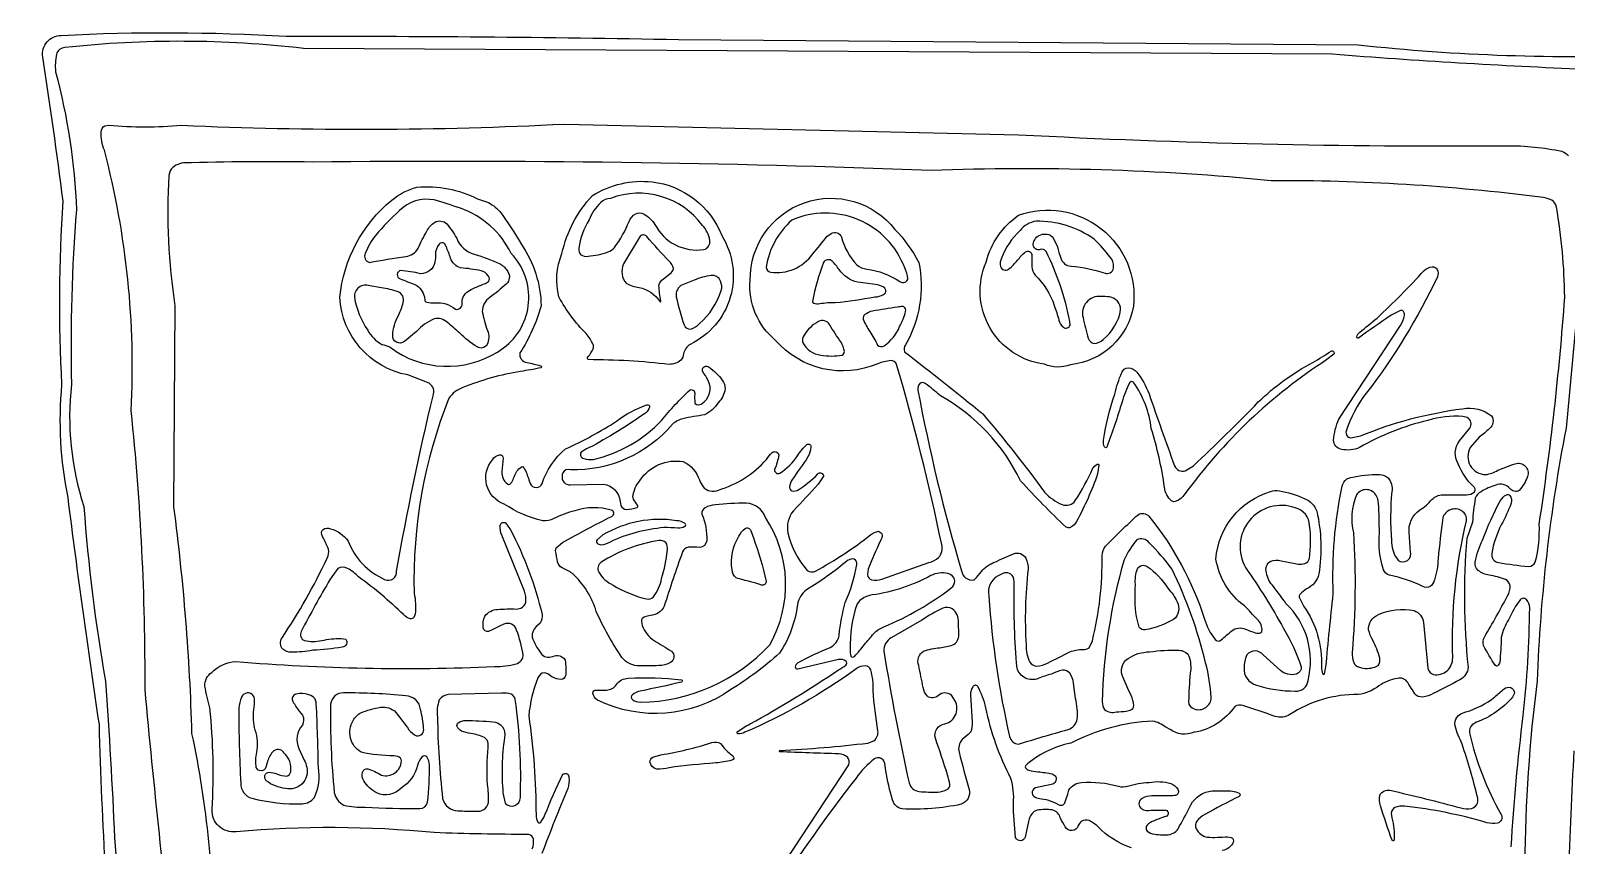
# Model space of a CAD drawing. Header units: metres. Extents: x 0.2 to 14.8, y 2.5 to 12.5.
# Drawn here: x 8.252 to 11.921, y 10.288 to 12.234 of the extents above; entities that cross this region are included whole.
import ezdxf

# ---------------------------------------------------------------- set-up
doc = ezdxf.new("R2010")
doc.units = ezdxf.units.M

msp = doc.modelspace()

# ---------------------------------------------------------------- linework, layer by layer
at = {"layer": 'Layer 1', "color": 0}
for points in [[(7.64775, 8.20682, -0.0281), (8.25827, 8.45626, 0.0629), (8.53448, 8.57291, 0.3517), (8.53519, 8.58207, -0.0862), (8.52431, 8.60274, -0.0782), (8.51548, 8.74291, -0.0188), (8.49056, 9.47209, 0.006), (8.45508, 9.86791, -0.0135), (8.41577, 10.57622, -0.0059), (8.341, 11.11849, -0.0736), (8.32633, 11.38847, -0.0302), (8.32919, 11.82634, 0.0076), (8.28037, 12.17114, -0.4575), (8.32464, 12.22289, -0.0273), (8.86227, 12.2208, -0.0054), (9.79942, 12.21287), (11.42325, 12.2002, 0.0367), (12.13267, 12.17603, -0.2444)], [(11.96583, 12.14141, -0.0091), (11.36192, 12.17755), (8.90358, 12.19159), (8.90358, 12.19159, 0.0557), (8.33358, 12.1938, 0.3167), (8.31319, 12.1778, 0.077), (8.31108, 12.13609, -0.0556), (8.36094, 11.8062, 0.0263), (8.34921, 11.38874, 0.1085), (8.37892, 11.0973, 0.0272), (8.43052, 10.68039, -0.0062), (8.45204, 10.30545), (8.48706, 9.86893, -0.0334), (8.51952, 9.11791, -0.0214), (8.55004, 8.59995, -0.0394), (8.55431, 8.55734, -0.2612), (8.53752, 8.53576, -0.0416), (8.09133, 8.36395)], [(11.36171, 8.34778, -0.0155), (10.42439, 8.44026, 0.0249), (9.40356, 8.54239, 0.0283), (8.7791, 8.60737, 0.0176), (8.72596, 8.59997, -0.1747), (8.70352, 8.60557, -0.0445), (8.67085, 8.63649, -0.1456), (8.65814, 8.65978, -0.0299), (8.65996, 8.70387, -0.0056), (8.60583, 9.26382, -0.0175), (8.59762, 9.97191, -0.0062), (8.52487, 10.65989, 0.0269), (8.49179, 11.32624, 0.0771), (8.42771, 11.9483, -0.1062), (8.42006, 11.99209, -0.269), (8.42842, 12.00664), (8.43779, 12.0082, 0.0451), (8.61192, 12.00805, 0.0239), (9.52812, 12.01105), (10.61192, 11.98551, 0.0152), (11.77858, 11.9593, -0.0531), (11.91033, 11.94587, -0.1514), (11.92589, 11.93499, -0.0868)], [(11.78942, 10.28457, -0.0173), (11.81798, 10.59789, 0.0234), (11.83339, 10.85559, 0.1627), (11.82594, 10.8748, 0.4459), (11.81079, 10.87449, 0.0545), (11.7826, 10.82668, 0.0775), (11.76537, 10.78451, -0.0176), (11.76189, 10.72526, -0.1753), (11.75644, 10.71672, -0.3842), (11.75133, 10.71714, -0.0232), (11.72308, 10.76484, -0.1951), (11.72508, 10.78543, 0.014), (11.78048, 10.88397, 0.1392), (11.78658, 10.90814, 0.2495), (11.77589, 10.9228, 0.057), (11.73625, 10.93299, -0.1356), (11.71033, 10.94474, -0.2605), (11.70289, 10.96459, -0.0691), (11.72062, 11.01684, -0.0327), (11.76356, 11.11176, -0.1374), (11.77767, 11.12497, -0.3531), (11.78583, 11.1233, -0.2759), (11.78881, 11.10509, -0.043), (11.76546, 11.0533, 0.077), (11.74269, 10.98501, 0.4061), (11.75867, 10.96359, 0.018), (11.83058, 10.95395, 0.3031), (11.84667, 10.96462, 0.0754), (11.85608, 11.05547, 0.0197), (11.91712, 11.59707, 0.0383), (11.89739, 11.8127, 0.2151), (11.88612, 11.82889, 0.0901), (11.85931, 11.83609, 0.0329), (11.21573, 11.87555), (11.21573, 11.87555, 0.0338), (10.40358, 11.89993, 0.0122), (8.92442, 11.92014, 0.0112), (8.61679, 11.91797, 0.2318), (8.58471, 11.89945), (8.58171, 11.88826, 0.0528), (8.59639, 11.57634), (8.59302, 11.09643, -0.0256), (8.63623, 10.55487, -0.0552), (8.6885, 10.03478, 0.0072)], [(10.01887, 10.19434), (10.20625, 10.48041, 0.3226), (10.20302, 10.49862, 0.1646), (10.18294, 10.50643, -0.0066), (10.04175, 10.51155, -0.3762), (10.04051, 10.51297, -0.3762), (10.04175, 10.51439, 0.0176), (10.252, 10.53222), (10.26654, 10.53764, 0.2591), (10.276, 10.56157, -0.024), (10.26454, 10.65774, 0.0812), (10.25875, 10.70701, 0.3301), (10.24577, 10.71682, 0.13), (10.2241, 10.70976, -0.0569), (9.95771, 10.55784, -0.1372), (9.94117, 10.55453, -0.268), (9.93963, 10.55714, -0.2686), (9.94114, 10.55978, -0.0488), (9.97046, 10.57799, 0.025), (10.18162, 10.70726, 0.0488), (10.19925, 10.71851, 0.4342), (10.19937, 10.72809, 0.2038), (10.18196, 10.73143), (10.08494, 10.70841, -0.4817), (10.07921, 10.7132, -0.2398), (10.08527, 10.72449, -0.026), (10.162, 10.76053, 0.2561), (10.18312, 10.79016, -0.0399), (10.19806, 10.86826, 0.0596), (10.22562, 10.95839, 0.301), (10.21962, 10.97141, 0.222), (10.20339, 10.96799, -0.0363), (10.10567, 10.89816, 0.2028), (10.08356, 10.86249, -0.1163), (10.04071, 10.74655, -0.047), (9.92473, 10.66018, -0.2761), (9.60617, 10.63491, -0.182), (9.59464, 10.65093, -0.4541), (9.60387, 10.65866, 0.0355), (9.62714, 10.65864, 0.2175), (9.65156, 10.67176, -0.2552), (9.67962, 10.68699, -0.0395), (9.80696, 10.68345, -0.3328), (9.80905, 10.68068, -0.3335), (9.80696, 10.67789, -0.0146), (9.70789, 10.65651, 0.1482), (9.68942, 10.64728, 0.4725), (9.68942, 10.63582, 0.1262), (9.70785, 10.62964, 0.2049), (10.01817, 10.76759), (10.01817, 10.76759, 0.2802), (10.00752, 11.07116, 0.2984), (9.96144, 11.10549, 0.0233), (9.88754, 11.10126, 0.1138), (9.86285, 11.0942, 0.2674), (9.85523, 11.07903, -0.1152), (9.86687, 11.01532, -0.3628), (9.85027, 10.9997, 0.0246), (9.82254, 11.00045, 0.2055), (9.80919, 10.98893, 0.012), (9.76544, 10.85909, -0.2725), (9.73239, 10.83697, 0.0597), (9.71904, 10.83355, 0.3322), (9.71071, 10.8227), (9.71267, 10.81312, 0.1493), (9.741, 10.77695, -0.0219), (9.7826, 10.75153, -0.5192), (9.78033, 10.72474, -0.1392), (9.75271, 10.7173, -0.0224), (9.70077, 10.71684, -0.1961), (9.66448, 10.73622, -0.0394), (9.60283, 10.84616, 0.1353), (9.54629, 10.93709, 0.0374), (9.52154, 10.95066, -0.1839), (9.51054, 10.96528, -0.0173), (9.50596, 10.99124), (9.50698, 10.99866), (9.52194, 11.01122, -0.0096), (9.64006, 11.07378, 0.3191), (9.64504, 11.0814, 0.3191), (9.63948, 11.08862, 0.1497), (9.55192, 11.08703, 0.0646), (9.50152, 11.06828, -0.1526), (9.47498, 11.06307, -0.0933), (9.38314, 11.10318, -0.5311), (9.35539, 11.20914, -0.2007), (9.37171, 11.22051, -0.4819), (9.38027, 11.21291, 0.0083), (9.37764, 11.18053, 0.2522), (9.39077, 11.15107, 0.3457), (9.39658, 11.15101, 0.1395), (9.40442, 11.16157, -0.0941), (9.41785, 11.18728), (9.42573, 11.19264, -0.2795), (9.43012, 11.18997, -0.0429), (9.44208, 11.16097), (9.44512, 11.15205, 0.302), (9.45941, 11.14259, 0.3021), (9.47367, 11.15212, -0.1366), (9.52948, 11.23487, 0.037), (9.65173, 11.30122, -0.0789), (9.72346, 11.34005, -0.5465), (9.73039, 11.33489, -0.1733), (9.72031, 11.32064, -0.0344), (9.58483, 11.23714, 0.0739), (9.56669, 11.2267, 0.5194), (9.57302, 11.21199, 0.1104), (9.59671, 11.20957, 0.1461), (9.75877, 11.3028, -0.037), (9.82733, 11.37612, -0.2728), (9.83576, 11.37426, -0.2726), (9.83823, 11.36599, 0.0157), (9.83831, 11.34484, 0.1903), (9.83904, 11.34318, 0.3008), (9.85381, 11.34209, 0.4079), (9.86973, 11.40016, 0.0251), (9.85704, 11.42022, -0.3466), (9.86099, 11.43129, -0.3466), (9.87269, 11.43003, -0.0641), (9.90423, 11.39928, -0.163), (9.91064, 11.37834, -0.1654), (9.89431, 11.34518, -0.1425), (9.8615, 11.31637, 0.0143), (9.81017, 11.30693, 0.1382), (9.78506, 11.29368, -0.2271), (9.54106, 11.18487, 0.37), (9.52273, 11.17739, 0.1048), (9.52148, 11.16184), (9.52525, 11.15512, 0.1952), (9.54181, 11.1488), (9.62037, 11.15028, -0.3617), (9.66004, 11.10928), (9.66137, 11.09968, 0.258), (9.67502, 11.0902, 0.0838), (9.70039, 11.09489, 0.4791), (9.70142, 11.10041, -0.0404), (9.692, 11.11487, -0.1204), (9.69052, 11.12055, -0.1587), (9.70783, 11.15982, -0.3004), (9.811, 11.20443, -0.2082), (9.84929, 11.16064, 0.0245), (9.85814, 11.14401, 0.3205), (9.89485, 11.13659, 0.1406), (10.00956, 11.20962, -0.0691), (10.02337, 11.22614, -0.2735), (10.0332, 11.22773, -0.2736), (10.03933, 11.21987), (10.03796, 11.21122, 0.0422), (10.03294, 11.19451), (10.02927, 11.18564, 0.2852), (10.03262, 11.17748, 0.2848), (10.04139, 11.17684, 0.108), (10.08375, 11.21857, -0.0532), (10.10669, 11.24595, -0.2818), (10.11351, 11.24518, -0.2817), (10.11594, 11.23876, -0.1177), (10.10875, 11.21578, -0.0099), (10.07154, 11.16224, 0.1465), (10.06504, 11.14276, 0.4121), (10.07392, 11.13428), (10.08283, 11.13555, 0.0714), (10.13219, 11.17499, -0.3177), (10.14098, 11.17702, -0.3177), (10.14583, 11.16941), (10.13354, 11.15037, -0.0063), (10.074, 11.08691, 0.2256), (10.06094, 11.03466, 0.1244), (10.10689, 10.94445, 0.2813), (10.12689, 10.94309, 0.0415), (10.25852, 11.02982, -0.1238), (10.27752, 11.03807, -0.524), (10.28442, 11.02034, 0.0157), (10.25756, 10.95957, 0.1214), (10.25144, 10.93447, 0.325), (10.26102, 10.92232, 0.1362), (10.28519, 10.92399), (10.39794, 10.96341, 0.1098), (10.42094, 10.97505, 0.2473), (10.42848, 11.00666, 0.0195), (10.32069, 11.43666, 0.3392), (10.30639, 11.44584, 0.0577), (10.27589, 11.43843, -0.3281), (10.03085, 11.49503, -0.2491), (9.97096, 11.63828, -0.3221), (10.10024, 11.82289, -0.3221), (10.31644, 11.75922, -0.0731), (10.3735, 11.68059, -0.1838), (10.34171, 11.4837, 0.2053), (10.33933, 11.46695, -0.0087), (10.52644, 11.31847, -0.0188), (10.67419, 11.13122, 0.1056), (10.71604, 11.10205, 0.3501), (10.74762, 11.11147, 0.0349), (10.7891, 11.18747, -0.1415), (10.7995, 11.19809, -0.5089), (10.80412, 11.19599), (10.801, 11.17493, -0.038), (10.75069, 11.06162, -0.1412), (10.73633, 11.04747, -0.2803), (10.72558, 11.04797, -0.0182), (10.617, 11.15845, 0.1541), (10.42531, 11.36151, 0.0274), (10.38892, 11.39147, 0.3131), (10.37664, 11.39155, 0.2178), (10.37152, 11.37551, 0.0265), (10.47575, 10.94393, 0.4128), (10.50464, 10.92176, 0.1442), (10.50758, 10.92345, 0.0197), (10.5236, 10.94172, -0.1564), (10.55554, 10.96432, -0.0091), (10.60019, 10.98434, -0.3811), (10.62921, 10.97397, -0.1293), (10.63469, 10.94732, 0.0434), (10.63012, 10.76664, 0.1316), (10.63923, 10.72541, 0.2461), (10.65567, 10.71603, 0.1264), (10.68142, 10.72334, 0.0086), (10.73494, 10.75024, -0.0927), (10.76508, 10.75553, 0.1367), (10.781, 10.75951), (10.78837, 10.77668, 0.0648), (10.81162, 10.98032, -0.1421), (10.81975, 11.00247, -0.0124), (10.89748, 11.07774, -0.3769), (10.92346, 11.07397, -0.0934), (11.05627, 10.82816, 0.0797), (11.08146, 10.77922, 0.406), (11.09629, 10.77872, -0.0167), (11.12133, 10.80018, -0.2749), (11.15433, 10.80453, 0.0236), (11.17389, 10.79695, 0.1294), (11.18881, 10.79476, 0.3354), (11.19348, 10.79914, 0.252), (11.18275, 10.82745, 0.0071), (11.15185, 10.85966, -0.196), (11.08369, 10.97178, -0.3133), (11.21423, 11.13274, -0.1882), (11.23539, 11.13487, -0.0626), (11.29473, 11.11674, -0.2086), (11.32462, 11.08607, -0.0954), (11.3295, 10.93609, -0.2473), (11.30002, 10.90066, 0.0688), (11.28429, 10.88726, 0.2177), (11.28227, 10.88072), (11.29358, 10.85872, -0.1645), (11.33567, 10.7143, 0.0871), (11.33852, 10.6977, 0.2859), (11.34094, 10.69619, 0.2859), (11.34335, 10.6977), (11.34658, 10.7143, -0.0052), (11.36396, 10.88839, -0.0601), (11.38487, 11.14582, -0.1495), (11.39639, 11.16303), (11.40589, 11.16693, -0.0467), (11.4746, 11.17405, -0.1624), (11.49512, 11.16568, -0.2195), (11.50387, 11.13289, 0.0428), (11.50325, 11.01559, 0.1407), (11.51473, 10.97428, 0.3512), (11.53597, 10.96572, 0.3512), (11.54896, 10.98459, -0.0088), (11.54558, 11.03284, -0.2832), (11.57081, 11.08899, 0.087), (11.59975, 11.11414, -0.2066), (11.62554, 11.12491, 0.0075), (11.68269, 11.12528, 0.1576), (11.70089, 11.13172, 0.4188), (11.70002, 11.14412, -0.1117), (11.66217, 11.19957, -0.2997), (11.66525, 11.25395), (11.69002, 11.28447, 0.468), (11.68423, 11.30964), (11.67352, 11.31234, 0.0899), (11.59021, 11.30291, 0.0745), (11.42679, 11.23795, -0.1503), (11.38346, 11.23374, -0.3574), (11.36464, 11.25595, -0.0888), (11.3776, 11.30599), (11.52462, 11.52957, 0.1059), (11.53389, 11.55364, 0.4373), (11.52631, 11.56595), (11.502, 11.55416, 0.0059), (11.42417, 11.49968, -0.2888), (11.42125, 11.49993, -0.2892), (11.42023, 11.50268, -0.1757), (11.42717, 11.51387, 0.014), (11.46858, 11.54757, 0.0221), (11.58085, 11.66091, -0.1646), (11.60037, 11.66972, -0.29), (11.61248, 11.6637, -0.1856), (11.61277, 11.64603, -0.054), (11.44273, 11.3677, 0.0906), (11.39462, 11.2772, 0.4514), (11.4056, 11.26139), (11.42889, 11.26603, -0.065), (11.67287, 11.33087, -0.224), (11.74214, 11.31351, -0.3987), (11.73692, 11.28355, -0.0272), (11.71296, 11.26266), (11.69129, 11.23797, 0.5689), (11.72817, 11.17343, 0.0922), (11.75723, 11.1837, -0.0238), (11.79831, 11.19943, -0.2904), (11.82289, 11.19376, -0.2905), (11.82823, 11.16909, -0.0892), (11.8085, 11.13572, -0.4021), (11.78583, 11.14064, 0.3025), (11.75233, 11.14841, 0.07), (11.71754, 11.1327, 0.2016), (11.70333, 11.11684, 0.0259), (11.69671, 11.05991), (11.68275, 11.02089, 0.0454), (11.68612, 10.7137, -0.2653), (11.66635, 10.68301, -0.0089), (11.60308, 10.65093, -0.1022), (11.57729, 10.64205, -0.2347), (11.55887, 10.64959), (11.55325, 10.65916, -0.0269), (11.54194, 10.67643, 0.3485), (11.51731, 10.68655, 0.1151), (11.47317, 10.66905, -0.1388), (11.42364, 10.64824, 0.1491), (11.26029, 10.60014, -0.2261), (11.22523, 10.59568, 0.0082), (11.14777, 10.62195, 0.2139), (11.12921, 10.61999, -0.2072), (11.03129, 10.5578, -0.2518), (10.9741, 10.56414), (10.96379, 10.5702, 0.1079), (10.93267, 10.58476, 0.1053), (10.73662, 10.53182, 0.1351), (10.62862, 10.47789, 0.3454), (10.62856, 10.47287, 0.1652), (10.63654, 10.46751, 0.0468), (10.65825, 10.4637, -0.0255), (10.69256, 10.45837), (10.69944, 10.45418, -0.4779), (10.69373, 10.43416), (10.65212, 10.42526, 0.2885), (10.64419, 10.41224, 0.2908), (10.65525, 10.40153), (10.66687, 10.39926, -0.0926), (10.70967, 10.38399, 0.4298), (10.72354, 10.39184, -0.0418), (10.72996, 10.40991), (10.73221, 10.41999, -0.2461), (10.7626, 10.4378, -0.0912), (10.85069, 10.42901, 0.1405), (10.8726, 10.42932, -0.0634), (10.92383, 10.43803, -0.1228), (10.9756, 10.43528, -0.1953), (10.99229, 10.42174, -0.5423), (10.98683, 10.40691, -0.0445), (10.97396, 10.40601, 0.0122), (10.9306, 10.40591, 0.136), (10.90729, 10.40007, 0.2702), (10.89942, 10.38705, 0.3833), (10.91675, 10.37118, -0.0073), (10.96414, 10.37178, -0.3357), (10.96959, 10.36417, -0.3358), (10.96373, 10.35687, 0.0086), (10.93587, 10.34672, 0.1135), (10.91919, 10.33614, 0.3798), (10.91927, 10.32201, 0.1818), (10.93739, 10.31468, 0.0718), (10.974, 10.31372, 0.2485), (10.99679, 10.33407, 0.0066), (11.02396, 10.38441, -0.2724), (11.07492, 10.41768, 0.0179), (11.10596, 10.41824, -0.1135), (11.13931, 10.4127, -0.2722), (11.14147, 10.40864, -0.2726), (11.13896, 10.40478, 0.0099), (11.05717, 10.36116, 0.1236), (11.03792, 10.34564, 0.2609), (11.03635, 10.32745, 0.2264), (11.06292, 10.30718, 0.0316), (11.11156, 10.30839), (11.11994, 10.3068, -0.4126), (11.12489, 10.29537, -0.2621), (11.09864, 10.27526, -0.0126)], [(11.94721, 11.5767), (11.9201, 11.28439, 0.0381), (11.85098, 10.68041, 0.029), (11.82127, 10.24259, -0.0119), (11.79333, 9.88914, 0.0065), (11.78339, 9.45128, 0.0482), (11.75675, 8.64589, 0.419), (11.80508, 8.60693), (11.9011, 8.60993, 0.0872), (11.92869, 8.61522, 0.1953)], [(9.45025, 10.27957, 0.1371), (9.45275, 10.30289, 0.2965), (9.44202, 10.31384, -0.0087), (9.21608, 10.31809, 0.0462), (8.74289, 10.32039, -0.4719), (8.68519, 10.37362, 0.0402), (8.67981, 10.61632, -0.0303), (8.66806, 10.66799, -0.2743), (8.68442, 10.70109, -0.178), (8.74133, 10.72705), (8.74133, 10.72705, 0.0319), (9.36023, 10.71484, 0.0656), (9.41123, 10.72124, 0.3458), (9.42846, 10.74391, 0.0468), (9.41267, 10.80218, 0.4305), (9.38248, 10.81657), (9.37217, 10.81124, -0.0075), (9.34569, 10.79882, -0.413), (9.33306, 10.80745, -0.1419), (9.33706, 10.83549, -0.2186), (9.36721, 10.85159, -0.0229), (9.41173, 10.85239), (9.42239, 10.85443, 0.2521), (9.43452, 10.86907, 0.126), (9.43142, 10.89524), (9.37719, 11.02862, -0.1276), (9.37358, 11.05174, -0.284), (9.3785, 11.05883, -0.2842), (9.38704, 11.05759), (9.39814, 11.04151, -0.0629), (9.47348, 10.83926, -0.1628), (9.46935, 10.81859), (9.46267, 10.81278, 0.251), (9.44964, 10.78539, 0.0775), (9.47048, 10.74718, 0.3701), (9.49887, 10.7392, -0.4077), (9.52864, 10.73024, -0.0744), (9.52942, 10.69247, -0.3432), (9.52006, 10.68432, -0.163), (9.49692, 10.69068), (9.48723, 10.69724, 0.3128), (9.46944, 10.69645), (9.4631, 10.68793, 0.0695), (9.44181, 10.59722, -0.0353), (9.45902, 10.36001, 0.0936), (9.46342, 10.34301, 0.4999), (9.47044, 10.34316, 0.0494), (9.48039, 10.3607, -0.0215), (9.52352, 10.45762, -0.2885), (9.53311, 10.45823, -0.2888), (9.53781, 10.44982, -0.1167), (9.53469, 10.42376, 0.0067), (9.47325, 10.26847, 0.3721)], [(10.88192, 10.28178, -0.124), (10.80167, 10.33276, 0.0558), (10.78044, 10.34697, 0.2525), (10.76202, 10.34499, 0.1141), (10.75469, 10.33487, -0.2982), (10.74013, 10.32307, -0.2983), (10.7235, 10.33172, 0.0185), (10.71185, 10.35266, 0.3054), (10.69264, 10.37224, 0.0718), (10.65667, 10.37189), (10.64946, 10.36868, 0.1798), (10.63575, 10.34464), (10.62804, 10.30755, -0.3196), (10.61693, 10.29885, -0.3196), (10.60506, 10.30651, -0.0297), (10.59992, 10.38895, 0.0932), (10.59369, 10.44745, -0.0684), (10.53398, 10.61664, 0.0749), (10.51435, 10.66755, 0.5189), (10.50267, 10.6667, 0.1517), (10.49729, 10.64726), (10.50087, 10.58203, -0.1173), (10.49764, 10.55905), (10.4916, 10.55253), (10.47735, 10.54051, 0.251), (10.46983, 10.50999, 0.0069), (10.49385, 10.42159, -0.4004), (10.47467, 10.38589, -0.0639), (10.33356, 10.37482, -0.2812), (10.311, 10.39639, -0.0316), (10.29467, 10.46618, 0.0813), (10.29042, 10.48932, 0.4246), (10.26821, 10.49439, 0.0911), (10.22379, 10.44789, 0.028), (10.02904, 10.17126, 0.0414)], [(11.951, 8.70107, 0.0624), (11.84062, 9.03534, -0.1296), (11.81225, 9.10505, -0.4389), (11.8331, 9.13137, 0.017), (11.88212, 9.1312, 0.2045), (11.89831, 9.14089, 0.1385), (11.903, 9.16397, -0.0681), (11.90335, 9.55605, -0.0072), (11.92198, 9.90866, -0.0142), (11.93985, 10.51359, 0.0101)]]:
    msp.add_lwpolyline(points, format="xyb", dxfattribs=at)
for points in [[(8.99023, 11.59703, -0.1976), (9.11425, 11.82893, -0.1119), (9.17454, 11.86018, -0.1403), (9.31933, 11.83197), (9.34075, 11.82553, -0.1115), (9.37246, 11.80166, -0.0279), (9.42442, 11.72295, -0.1467), (9.47125, 11.57653, -0.0751), (9.42077, 11.46451, 0.4634), (9.43752, 11.44116, -0.0156), (9.46954, 11.43366, -0.3105), (9.47186, 11.43169, -0.3107), (9.47085, 11.42882, -0.0285), (9.42177, 11.42016, 0.0543), (9.28417, 11.38118, 0.176), (9.25098, 11.35601, 0.1024), (9.16794, 10.89045, -0.0677), (9.17067, 10.84014), (9.16704, 10.83212, -0.3079), (9.15867, 10.8293, -0.1321), (9.14221, 10.83905, 0.0359), (9.03517, 10.92909, 0.0556), (9.00894, 10.94955, 0.27), (8.98579, 10.94882), (8.96704, 10.92357, 0.0119), (8.89787, 10.7987, 0.4299), (8.90583, 10.77697, 0.1118), (8.947, 10.77699, -0.0562), (8.99348, 10.7823), (9.00442, 10.78039, -0.2778), (9.00586, 10.76808, -0.2781), (8.99562, 10.76105, -0.0198), (8.92558, 10.7537, -0.0384), (8.87431, 10.74907, -0.1675), (8.85419, 10.75618, -0.3531), (8.85223, 10.78341, 0.0361), (8.96023, 10.97409, 0.148), (8.96331, 10.99505, 0.0168), (8.94694, 11.03014, -0.3238), (8.95048, 11.04262, -0.2011), (8.96777, 11.04428, -0.1671), (9.01031, 11.01478, 0.2021), (9.09739, 10.9232, 0.2774), (9.11763, 10.92454, 0.2774), (9.12594, 10.94303, -0.0154), (9.2131, 11.36193, 0.3529), (9.20396, 11.3918), (9.15252, 11.41149, -0.3469), (8.99023, 11.59703)], [(9.90287, 11.74432, -0.448), (9.82742, 11.48464, 0.2034), (9.81144, 11.46187, -0.1615), (9.80521, 11.44666, -0.1728), (9.77758, 11.43676, 0.0265), (9.58392, 11.44814, -0.3597), (9.58192, 11.45051, -0.1904), (9.58385, 11.45559, 0.0905), (9.59531, 11.47382, 0.1914), (9.59533, 11.48428, 0.0761), (9.57887, 11.51022, -0.0711), (9.51364, 11.59782, -0.1603), (9.52112, 11.70164, -0.1348), (9.59394, 11.84014, -0.1679), (9.73625, 11.87289, -0.2777), (9.90287, 11.74432)], [(9.39981, 11.70189, 0.1968), (9.27852, 11.80995, 0.0129), (9.2155, 11.82955, 0.2539), (9.13283, 11.80412, 0.0328), (9.07608, 11.74545, 0.0704), (9.05121, 11.70234, 0.4618), (9.06087, 11.68014, -0.0144), (9.14779, 11.69443, 0.2382), (9.1776, 11.71434, -0.0323), (9.19829, 11.75537, -0.1384), (9.21664, 11.77593, -0.3548), (9.24608, 11.7722, -0.0517), (9.2695, 11.73807, 0.2388), (9.31121, 11.70005, -0.0356), (9.37323, 11.67726, -0.1117), (9.39144, 11.65876, -0.3667), (9.38802, 11.62857, -0.0232), (9.34852, 11.59655, 0.2444), (9.3305, 11.56334, 0.0346), (9.34294, 11.5177, -0.213), (9.342, 11.48428, -0.4314), (9.31827, 11.47864, -0.0647), (9.27704, 11.51149, 0.0113), (9.24752, 11.53672, 0.2617), (9.21539, 11.54543, 0.0996), (9.17346, 11.51572), (9.14446, 11.49164, -0.3042), (9.12567, 11.48957, -0.3041), (9.11662, 11.50616, -0.1134), (9.13027, 11.55366, 0.0379), (9.14194, 11.5847, 0.3765), (9.12939, 11.61018, 0.0533), (9.08964, 11.6198), (9.06183, 11.6243, 0.5532), (9.02529, 11.59701, 0.1095), (9.05683, 11.51862, 0.1425), (9.09079, 11.48441, -0.1496), (9.1246, 11.4673, 0.3057), (9.38171, 11.47603, 0.4484), (9.39981, 11.70189)], [(9.63698, 11.83349, 0.1878), (9.6135, 11.82297, 0.1119), (9.58608, 11.78232, 0.1057), (9.56127, 11.71447, 0.2415), (9.56619, 11.69864, 0.1931), (9.58337, 11.6952, 0.0647), (9.63121, 11.70557, 0.1307), (9.64623, 11.71595, 0.0712), (9.68137, 11.77845, -0.1547), (9.69721, 11.79666, -0.2149), (9.71617, 11.79647, -0.1153), (9.74294, 11.77134, 0.3203), (9.86023, 11.71109, 0.3685), (9.87454, 11.73301, 0.1457), (9.85652, 11.76899, 0.3354), (9.63698, 11.83349)], [(10.06992, 11.78124, 0.1692), (10.00892, 11.66941, 0.3567), (10.01925, 11.65701, 0.2768), (10.12, 11.70012, 0.0144), (10.154, 11.74251), (10.16423, 11.7498, -0.4434), (10.18902, 11.74084, 0.1247), (10.22556, 11.67443, 0.1499), (10.24964, 11.66455, -0.1117), (10.32871, 11.63484, 0.5649), (10.34733, 11.64157, 0.1206), (10.34014, 11.66712, 0.4299), (10.06992, 11.78124)], [(10.61187, 11.79297, -0.5563), (10.88656, 11.57618, -0.3375), (10.73596, 11.43601, -0.2038), (10.67381, 11.43732, -0.4994), (10.53477, 11.68124, -0.1813), (10.61187, 11.79297)], [(10.7926, 11.73618, 0.1538), (10.65389, 11.77905, 0.1848), (10.6155, 11.75647, 0.1078), (10.57106, 11.69051, 0.1634), (10.56898, 11.67037, 0.5315), (10.58792, 11.66455, 0.0544), (10.60023, 11.67501, 0.0135), (10.61842, 11.69634, -0.053), (10.62879, 11.70564, -0.5536), (10.64396, 11.69893), (10.64344, 11.68937, -0.0301), (10.64379, 11.67022, 0.1961), (10.65162, 11.6502, -0.1231), (10.69721, 11.57739, -0.0203), (10.70858, 11.54249, 0.17), (10.71929, 11.52537, 0.5147), (10.7351, 11.53041), (10.73475, 11.53914, 0.0668), (10.67796, 11.70645, 0.3272), (10.66398, 11.71122, -0.4978), (10.64683, 11.72347, -0.2816), (10.66509, 11.74653, -0.2816), (10.69394, 11.74078), (10.70477, 11.71751, 0.0207), (10.713, 11.69084, 0.333), (10.73756, 11.67151, -0.0579), (10.82125, 11.65401, 0.4742), (10.83914, 11.66984, 0.1889), (10.83083, 11.69309, 0.0402), (10.7926, 11.73618)], [(9.66837, 11.67676, 0.3125), (9.67552, 11.62976, 0.0807), (9.70542, 11.62068, -0.1948), (9.75554, 11.58655, 0.4681), (9.75675, 11.58647, 0.2274), (9.75744, 11.58855, -0.03), (9.7526, 11.62489, -0.1986), (9.76392, 11.64124), (9.77887, 11.65332, 0.2436), (9.7875, 11.66578, 0.1668), (9.77708, 11.68372, -0.0216), (9.72408, 11.7423, 0.4328), (9.70773, 11.74307), (9.66837, 11.67676)], [(9.18339, 11.65345), (9.17079, 11.65626), (9.13606, 11.66141, 0.3275), (9.12757, 11.6519, 0.3275), (9.13408, 11.64095, -0.0119), (9.16975, 11.62728, -0.2337), (9.19246, 11.5978), (9.19379, 11.58876, 0.2382), (9.19842, 11.58505, 0.0719), (9.21708, 11.58384, -0.198), (9.26669, 11.56847, 0.5458), (9.28242, 11.58505, -0.2745), (9.29975, 11.61357, -0.022), (9.33798, 11.63026), (9.34521, 11.63474, 0.3552), (9.34492, 11.64859, 0.1576), (9.32829, 11.66064, 0.0204), (9.27883, 11.66762, -0.2436), (9.25502, 11.69026, 0.0134), (9.24429, 11.71868), (9.24039, 11.72568, 0.3853), (9.22764, 11.72389, 0.1879), (9.21885, 11.69916, -0.0349), (9.2175, 11.68126, -0.3651), (9.18339, 11.65345)], [(10.17377, 11.5843, 0.0151), (10.26862, 11.59784, 0.103), (10.28937, 11.60384, 0.3149), (10.29523, 11.61397), (10.29219, 11.61912, 0.1361), (10.27546, 11.62647), (10.2276, 11.63324, -0.1834), (10.18321, 11.66322, 0.0405), (10.16692, 11.68349, 0.4689), (10.14585, 11.68026, 0.0419), (10.11979, 11.58703, 0.3686), (10.12258, 11.5828, 0.114), (10.13721, 11.58203, -0.0595), (10.17377, 11.5843)], [(9.84944, 11.53426, 0.1406), (9.90148, 11.61322, 0.1911), (9.89973, 11.63589, 0.3532), (9.87783, 11.64918, 0.068), (9.8366, 11.63772), (9.80931, 11.62707, 0.3475), (9.79427, 11.59828, 0.0271), (9.81298, 11.5312, 0.3674), (9.82892, 11.5213, 0.1323), (9.84944, 11.53426)], [(10.85589, 11.56678, 0.3816), (10.8296, 11.59807, 0.0145), (10.80879, 11.59922, 0.5135), (10.76604, 11.54878, 0.029), (10.77864, 11.49926, 0.2847), (10.79214, 11.48695, 0.1903), (10.81456, 11.49628, 0.1803), (10.85589, 11.56678)], [(10.32781, 11.52741, 0.0601), (10.34208, 11.56307, 0.3248), (10.33781, 11.57441, 0.1556), (10.33508, 11.57514, 0.0345), (10.32281, 11.57374, -0.0069), (10.26279, 11.56432, 0.0727), (10.24492, 11.55607, 0.2981), (10.24104, 11.54449, 0.074), (10.25685, 11.51534, -0.0157), (10.27535, 11.48289, 0.3577), (10.29085, 11.48124, 0.1512), (10.32781, 11.52741)], [(10.0961, 11.48964, 0.2634), (10.13989, 11.45895, 0.0879), (10.19075, 11.45916, 0.3279), (10.19583, 11.46757, 0.1262), (10.18792, 11.4897, -0.0129), (10.16017, 11.53201, 0.3812), (10.13433, 11.53951, 0.1353), (10.09946, 11.50634, 0.2306), (10.0961, 11.48964)], [(10.92912, 11.28353, 0.1249), (10.88731, 11.39307, 0.4802), (10.87779, 11.39357, 0.0467), (10.85929, 11.34701, -0.0173), (10.82304, 11.23941, -0.5651), (10.81739, 11.23943, -0.1157), (10.81481, 11.25582, -0.0437), (10.84167, 11.3658, -0.0442), (10.85867, 11.41714, -0.2846), (10.87408, 11.42878, -0.2171), (10.89458, 11.41805, -0.074), (10.92387, 11.36641, 0.0052), (10.98485, 11.19416, 0.3748), (11.01012, 11.18226), (11.02969, 11.19464, 0.0146), (11.18483, 11.34709, -0.0685), (11.31542, 11.44157, 0.011), (11.35883, 11.46826, -0.3517), (11.3648, 11.46749, -0.3518), (11.36533, 11.46149), (11.34892, 11.44814, 0.0932), (11.00804, 11.12499, -0.1149), (10.989, 11.10978, -0.2625), (10.97779, 11.11057, -0.1892), (10.96075, 11.14351, 0.0393), (10.92912, 11.28353)], [(11.41223, 11.03441, -0.036), (11.40925, 10.74868, 0.1093), (11.41277, 10.72478, 0.2455), (11.42652, 10.71322, 0.1605), (11.46337, 10.71372), (11.47104, 10.71778, 0.252), (11.47498, 10.73501, 0.0683), (11.45823, 10.7778, -0.0633), (11.44835, 10.8023, -0.3238), (11.47167, 10.83891, -0.1583), (11.55717, 10.84851, -0.2807), (11.57992, 10.82034), (11.59004, 10.71112, 0.274), (11.60325, 10.69572, 0.4754), (11.64931, 10.7358, -0.0665), (11.68219, 11.06334, 0.3299), (11.67092, 11.08668, 0.5007), (11.62571, 11.06993, 0.0053), (11.61425, 10.9728, -0.0685), (11.60602, 10.92212, -0.1551), (11.59577, 10.90605, -0.2189), (11.57775, 10.9062, 0.0623), (11.49839, 10.93322, -0.2174), (11.48389, 10.94616, -0.0976), (11.47423, 11.0342, 0.0113), (11.47212, 11.10453, 0.115), (11.46577, 11.12518, 0.5476), (11.41935, 11.12476, 0.1579), (11.41223, 11.03441)], [(11.25079, 10.86582, 0.0158), (11.22079, 10.90641, -0.1422), (11.20431, 10.93891, -0.3482), (11.2145, 10.96699, -0.1515), (11.23944, 10.9678), (11.27256, 10.96128, 0.2214), (11.30302, 10.96478), (11.30683, 10.97314, 0.0683), (11.30758, 11.05151, 0.334), (11.27271, 11.09443, 0.3139), (11.16382, 11.06393, 0.3139), (11.15464, 10.95122, -0.0243), (11.24542, 10.80572, -0.0567), (11.28737, 10.71464, -0.3886), (11.27602, 10.69707, -0.2554), (11.23758, 10.70576), (11.19685, 10.7427, 0.4848), (11.15762, 10.74253, 0.1224), (11.15079, 10.71232, 0.3634), (11.18064, 10.67062, 0.0817), (11.27281, 10.65639, 0.4174), (11.30371, 10.68174, 0.2707), (11.25079, 10.86582)], [(9.61898, 11.02932), (9.60517, 11.01753, 0.4648), (9.60708, 11.00784), (9.6141, 11.00584, 0.1124), (9.63671, 11.01318, -0.089), (9.76483, 11.04768, -0.0289), (9.79806, 11.04618, 0.1515), (9.81489, 11.05012, 0.5093), (9.8155, 11.05641, 0.1408), (9.79487, 11.06339, 0.1736), (9.61898, 11.02932)], [(9.94385, 11.02622, -0.1469), (9.95885, 11.04445, -0.5104), (9.97217, 11.03976, -0.0131), (9.97846, 11.02234, -0.0363), (10.00875, 10.91845, -0.5241), (9.99752, 10.90968, 0.0199), (9.97142, 10.91755, -0.0151), (9.93739, 10.92693, -0.239), (9.92746, 10.94612, -0.1796), (9.94385, 11.02622)], [(9.64317, 10.90964, 0.0798), (9.72277, 10.87662, 0.2657), (9.73946, 10.88143, 0.1279), (9.75912, 10.92491, 0.0447), (9.77283, 10.99291, 0.1982), (9.76892, 11.01141, 0.2016), (9.75256, 11.01599, 0.1049), (9.615, 10.96395, 0.3723), (9.60892, 10.94028, 0.1508), (9.64317, 10.90964)], [(10.97802, 10.94847, 0.0338), (10.92427, 11.01078, 0.346), (10.89454, 11.01751, 0.0705), (10.8641, 10.97005, 0.0642), (10.81198, 10.63076, 0.1488), (10.81764, 10.61243, 0.2803), (10.84592, 10.60659, 0.014), (10.86894, 10.60828), (10.87894, 10.61049, 0.3134), (10.88708, 10.62201, 0.1028), (10.88098, 10.64553, -0.0119), (10.86121, 10.69043, -0.3698), (10.87364, 10.73378, -0.1502), (10.92504, 10.75001, -0.044), (10.99489, 10.75384, -0.2746), (11.01892, 10.74007, -0.1343), (11.02202, 10.69872, 0.0116), (11.01821, 10.63143, 0.3364), (11.032, 10.61366, 0.5107), (11.0725, 10.64089, 0.0497), (11.05908, 10.72364, 0.0558), (10.97802, 10.94847)], [(10.22602, 10.86482, 0.0934), (10.21002, 10.75482, 0.1027), (10.21123, 10.7398, 0.3703), (10.21519, 10.73722), (10.21977, 10.7393, 0.0398), (10.24356, 10.76743, 0.0296), (10.26585, 10.7938, -0.1339), (10.29048, 10.80966, 0.0632), (10.45123, 10.90274, 0.237), (10.45971, 10.91962, 0.3344), (10.44321, 10.93728, 0.1686), (10.40233, 10.93218, -0.0898), (10.26237, 10.88605, 0.1196), (10.23289, 10.87303), (10.22602, 10.86482)], [(10.54102, 10.88268, 0.04), (10.59067, 10.54784, 0.3189), (10.61187, 10.52926, -0.0133), (10.73037, 10.5642, 0.2637), (10.75239, 10.58926, 0.0793), (10.74823, 10.63887), (10.74344, 10.67514, 0.129), (10.73421, 10.69897, 0.2548), (10.71664, 10.70595, 0.0628), (10.69094, 10.69712, 0.0265), (10.65925, 10.68639, -0.4451), (10.6085, 10.7113, -0.027), (10.60175, 10.90507, 0.0662), (10.59937, 10.92937, 0.4269), (10.57089, 10.93543, 0.3861), (10.54102, 10.88268)], [(10.96854, 10.90195, -0.0828), (10.99094, 10.86955, -0.359), (10.98235, 10.8273, -0.0824), (10.91483, 10.80249, -0.2929), (10.90044, 10.8092), (10.89379, 10.83416, -0.0486), (10.8911, 10.91114, -0.1044), (10.89598, 10.9483, -0.4296), (10.91967, 10.9542, -0.0996), (10.96854, 10.90195)], [(10.424, 10.75962, 0.0266), (10.45517, 10.76645, 0.2733), (10.46937, 10.79047), (10.46883, 10.8203, 0.2383), (10.45369, 10.85264, 0.2428), (10.43108, 10.85412, 0.0474), (10.38129, 10.82582), (10.30783, 10.78355, 0.2877), (10.29029, 10.75134, 0.0145), (10.35052, 10.43703, 0.3029), (10.37489, 10.41641, 0.0271), (10.41896, 10.41509, 0.1103), (10.44102, 10.42101, 0.2947), (10.44814, 10.43301, 0.0612), (10.44208, 10.45595, 0.0113), (10.41329, 10.54384, -0.4551), (10.43598, 10.57812, 0.5413), (10.45727, 10.63764), (10.45164, 10.64651, 0.3676), (10.42039, 10.64578, -0.3592), (10.39408, 10.64401, -0.1262), (10.38379, 10.66497, 0.0128), (10.37335, 10.71753, -0.3457), (10.38521, 10.75191, -0.0685), (10.424, 10.75962)], [(8.93906, 10.47372, 0.007), (8.93412, 10.62543, 0.1611), (8.92769, 10.64201), (8.92071, 10.64593, 0.0854), (8.8941, 10.65049), (8.88502, 10.64934, 0.479), (8.87831, 10.63137, 0.0269), (8.89277, 10.60859), (8.90131, 10.59849, -0.216), (8.90096, 10.57507, 0.3059), (8.89246, 10.51887), (8.90546, 10.49132, -0.0441), (8.91119, 10.47447, -0.5599), (8.86073, 10.42357, -0.1441), (8.81456, 10.44222, -0.295), (8.81134, 10.45448, -0.2949), (8.82119, 10.46245, -0.0946), (8.83964, 10.45824, 0.0615), (8.86389, 10.45284, 0.2551), (8.87319, 10.46337, 0.2386), (8.85712, 10.5082, 0.539), (8.82973, 10.51053, 0.1261), (8.81667, 10.48503), (8.8136, 10.47418, -0.3142), (8.8024, 10.46578, -0.314), (8.79067, 10.47339, -0.0811), (8.79177, 10.51003, 0.1357), (8.78802, 10.56297, -0.0869), (8.7846, 10.61226, 0.068), (8.78621, 10.63759, 0.415), (8.76871, 10.65214, 0.2352), (8.75567, 10.64195, 0.097), (8.74914, 10.61528, 0.0149), (8.75348, 10.43589, 0.3464), (8.78006, 10.40037, 0.0717), (8.90039, 10.38728, 0.2329), (8.92952, 10.4022, 0.1637), (8.93906, 10.47372)], [(9.041, 10.5103, -0.4237), (9.02233, 10.58597, -0.1635), (9.04033, 10.60422, -0.0586), (9.08725, 10.61751, -0.2495), (9.12448, 10.60543, -0.0116), (9.15533, 10.5638, 0.1098), (9.17356, 10.54912, 0.521), (9.19054, 10.56799, 0.0439), (9.18304, 10.61214, 0.166), (9.17206, 10.63564, 0.1406), (9.14825, 10.64524, 0.0236), (8.99931, 10.65212, 0.383), (8.96839, 10.62522, 0.0301), (8.97698, 10.41424, 0.2485), (8.99998, 10.38391, 0.0719), (9.0511, 10.37926, 0.0153), (9.18173, 10.37562, 0.371), (9.19992, 10.39109, 0.0348), (9.20435, 10.48037, 0.1346), (9.19842, 10.49891, 0.4746), (9.18662, 10.49866, 0.1097), (9.17585, 10.47864, -0.1957), (9.13656, 10.4247, -0.3338), (9.07837, 10.41334, -0.1298), (9.04767, 10.44164, -0.2159), (9.04456, 10.46203, -0.4188), (9.05739, 10.47045, -0.0629), (9.08994, 10.45551, 0.4853), (9.13762, 10.48949, 0.3435), (9.12902, 10.50022), (9.11942, 10.50139, -0.0513), (9.041, 10.5103)], [(9.23587, 10.39962, 0.3434), (9.27262, 10.37045, 0.0165), (9.31439, 10.36955, 0.4045), (9.34537, 10.39041, 0.0536), (9.34312, 10.43307, -0.0366), (9.34458, 10.52168, 0.1613), (9.34202, 10.53939), (9.33621, 10.54532, 0.0698), (9.3036, 10.55514, -0.0452), (9.28133, 10.56078, -0.1732), (9.27071, 10.57199, -0.3384), (9.27271, 10.5803, -0.1714), (9.29112, 10.58616, -0.0167), (9.356, 10.58289, -0.4759), (9.38377, 10.54551, 0.0595), (9.38014, 10.4133), (9.38523, 10.38841, 0.3101), (9.40811, 10.38278, 0.3101), (9.42158, 10.40209, 0.0452), (9.40931, 10.63616, 0.2716), (9.40002, 10.64862, 0.1025), (9.37692, 10.65149), (9.25012, 10.64791, 0.2615), (9.22802, 10.63507, 0.132), (9.22367, 10.59434, 0.0258), (9.23587, 10.39962)], [(11.67177, 10.52959, -0.0477), (11.65514, 10.57353, -0.2089), (11.65896, 10.59347, -0.1519), (11.68054, 10.60643, 0.0943), (11.75017, 10.64228, -0.0332), (11.77246, 10.66137, -0.3021), (11.78792, 10.6645, -0.3021), (11.79679, 10.65145), (11.7926, 10.64212, -0.1313), (11.7061, 10.58216), (11.69596, 10.57574, 0.2306), (11.68964, 10.55651, 0.074), (11.76531, 10.36122, -0.4831), (11.75637, 10.34072, -0.0866), (11.73127, 10.3417, 0.0447), (11.53444, 10.38147, 0.1203), (11.51144, 10.37791, 0.2704), (11.50269, 10.36453), (11.50383, 10.35351, -0.0905), (11.50931, 10.30034, -0.3286), (11.50724, 10.29836, -0.3292), (11.50473, 10.29976, -0.0151), (11.47698, 10.38241, -0.1277), (11.47531, 10.40718, -0.3569), (11.49935, 10.41932, -0.0114), (11.66885, 10.37705, 0.1303), (11.69437, 10.37578, 0.388), (11.70939, 10.40047, 0.0197), (11.67177, 10.52959)], [(9.77708, 10.47326, -0.0848), (9.74785, 10.46997, -0.342), (9.73129, 10.48745, -0.2889), (9.73798, 10.49818), (9.75733, 10.50401, 0.0369), (9.87919, 10.53322, -0.2116), (9.90023, 10.53101), (9.90612, 10.52305, 0.0496), (9.92946, 10.50116, -0.2805), (9.93144, 10.49538, -0.2803), (9.92723, 10.49097, -0.039), (9.88835, 10.48476, 0.0133), (9.77708, 10.47326)]]:
    msp.add_lwpolyline(points, format="xyb", close=True, dxfattribs=at)

doc.saveas('drawing.dxf')
